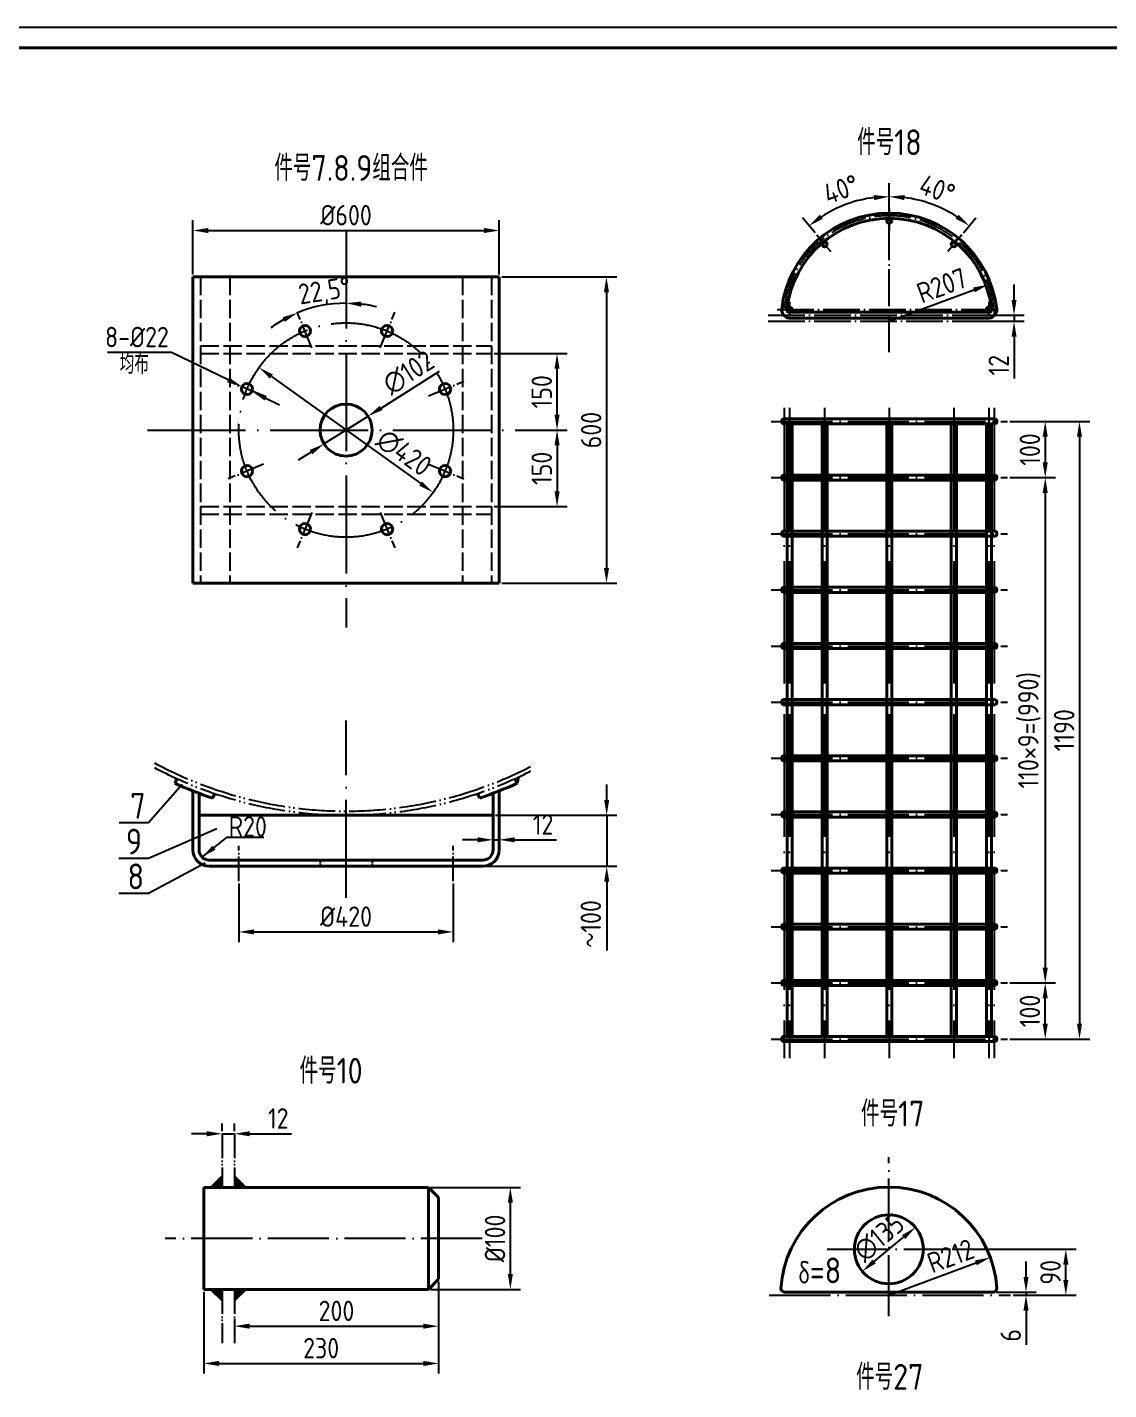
# Model space of a CAD drawing. Header units: millimetres. Extents: x 6220 to 53600, y -8031 to 13822.
# Drawn here: x 19425 to 21543, y 11153 to 13822 of the extents above; entities that cross this region are included whole.
import ezdxf

# ---------------------------------------------------------------- set-up
doc = ezdxf.new("R2010")
doc.units = ezdxf.units.MM
for name, pattern in [('ACAD_ISO02W100', [15, 12, -3]), ('ACAD_ISO04W100', [30, 24, -3, 0, -3]), ('ACAD_ISO05W100', [33, 24, -3, 0, -3, 0, -3])]:
    doc.linetypes.add(name, pattern=pattern)
for name, color, linetype in [('2', 3, 'Continuous'), ('双点画线', 7, 'ACAD_ISO05W100'), ('标注线', 1, 'Continuous'), ('虚线', 3, 'ACAD_ISO02W100'), ('轴线', 5, 'ACAD_ISO04W100')]:
    doc.layers.add(name, color=color, linetype=linetype)
doc.layers.add('粗线', color=7, linetype='Continuous', lineweight=40)
doc.layers.add('轮廓线', color=7, linetype='Continuous', lineweight=40)
doc.styles.add('GB', font='gbenor.shx', dxfattribs={"bigfont": 'gbcbig.shx'})
doc.dimstyles.new('ISO-25', dxfattribs={"dimtxt": 40, "dimasz": 30, "dimexe": 20, "dimexo": 5, "dimgap": 10, "dimtad": 1, "dimtxsty": 'GB', "dimcen": 2.5, "dimadec": 0, "dimazin": 0, "dimtfac": 1, "dimtmove": 0, "dimatfit": 0, "dimfxl": 0, "dimarcsym": 0})

# ---------------------------------------------------------------- blocks, each defined once
blk = doc.blocks.new('*D179')
at = {"layer": 'Defpoints', "color": 0}
for p in [(21307.3, 13318.3), (21113.2, 13246.4)]:
    blk.add_point(p, dxfattribs=at)
at = {"layer": '标注线', "color": 0, "lineweight": -2}
blk.add_line((21113.2, 13246.4), (21279.2, 13307.9), dxfattribs=at)
at = {"layer": '标注线', "color": 0}
blk.add_solid([(21277.5, 13312.6), (21280.9, 13303.2), (21307.3, 13318.3)], dxfattribs=at)
at = {"layer": '标注线', "color": 0, "insert": (21216.3, 13316.6), "char_height": 40, "attachment_point": 5, "rotation": 20.3436, "style": 'GB'}
blk.add_mtext('R207', dxfattribs=at)
blk = doc.blocks.new('*D180')
at = {"layer": 'Defpoints', "color": 0}
for p in [(21301.1, 13258.4), (21301.1, 13246.4), (21357.7, 13258.4)]:
    blk.add_point(p, dxfattribs=at)
at = {"layer": '标注线', "color": 0, "lineweight": -2}
for p, q in [((21357.7, 13288.4), (21357.7, 13318.4)), ((21306.1, 13258.4), (21377.7, 13258.4)), ((21306.1, 13246.4), (21377.7, 13246.4)), ((21357.7, 13258.4), (21357.7, 13246.4)), ((21357.7, 13216.4), (21357.7, 13134.4))]:
    blk.add_line(p, q, dxfattribs=at)
at = {"layer": '标注线', "color": 0}
for points in [[(21352.7, 13288.4), (21362.7, 13288.4), (21357.7, 13258.4)], [(21352.7, 13216.4), (21362.7, 13216.4), (21357.7, 13246.4)]]:
    blk.add_solid(points, dxfattribs=at)
at = {"layer": '标注线', "color": 0, "insert": (21327.7, 13160.4), "char_height": 40, "attachment_point": 5, "rotation": 90, "style": 'GB'}
blk.add_mtext('12', dxfattribs=at)
blk = doc.blocks.new('*D197')
at = {"layer": 'Defpoints', "color": 0}
for p in [(21113.2, 13516.8), (21056.9, 13484), (20971.2, 13415.6), (20998.6, 13382.9), (21113.2, 13186.2)]:
    blk.add_point(p, dxfattribs=at)
at = {"layer": '标注线', "color": 0, "lineweight": -2}
blk.add_line((20968, 13419.5), (20943.4, 13448.8), dxfattribs=at)
blk.add_arc((21113.2, 13246.4), 244.2, 97.0421, 122.9579, dxfattribs=at)
at = {"layer": '标注线', "color": 0}
for points in [[(21083, 13493.7), (21083.6, 13483.8), (21113.2, 13490.6)], [(20983.3, 13447.3), (20977.4, 13455.3), (20956.2, 13433.5)]]:
    blk.add_solid(points, dxfattribs=at)
at = {"layer": '标注线', "color": 0, "insert": (21019.1, 13505.1), "char_height": 40, "attachment_point": 5, "rotation": 20, "style": 'GB'}
blk.add_mtext('40°', dxfattribs=at)
blk = doc.blocks.new('*D165')
at = {"layer": 'Defpoints', "color": 0}
for p in [(21113.2, 13516.8), (21222.8, 13464.6), (21255.3, 13415.6), (21227.8, 13382.9), (21113.2, 13186.2)]:
    blk.add_point(p, dxfattribs=at)
at = {"layer": '标注线', "color": 0, "lineweight": -2}
blk.add_line((21258.5, 13419.5), (21283.1, 13448.8), dxfattribs=at)
blk.add_arc((21113.2, 13246.4), 244.2, 57.0421, 82.9579, dxfattribs=at)
at = {"layer": '标注线', "color": 0}
for points in [[(21142.9, 13483.8), (21143.5, 13493.7), (21113.2, 13490.6)], [(21249.1, 13455.3), (21243.1, 13447.3), (21270.2, 13433.5)]]:
    blk.add_solid(points, dxfattribs=at)
at = {"layer": '标注线', "color": 0, "insert": (21207.4, 13505.1), "char_height": 40, "attachment_point": 5, "rotation": 340, "style": 'GB'}
blk.add_mtext('40°', dxfattribs=at)
blk = doc.blocks.new('*D198')
at = {"layer": 'Defpoints', "color": 0}
for p in [(21344.6, 13050.2), (21344.6, 12940.2), (21418.8, 12940.2)]:
    blk.add_point(p, dxfattribs=at)
at = {"layer": '标注线', "color": 0, "lineweight": -2}
for p, q in [((21349.6, 13050.2), (21438.8, 13050.2)), ((21418.8, 13020.2), (21418.8, 12970.2)), ((21349.6, 12940.2), (21438.8, 12940.2))]:
    blk.add_line(p, q, dxfattribs=at)
at = {"layer": '标注线', "color": 0}
for points in [[(21413.8, 13020.2), (21423.8, 13020.2), (21418.8, 13050.2)], [(21413.8, 12970.2), (21423.8, 12970.2), (21418.8, 12940.2)]]:
    blk.add_solid(points, dxfattribs=at)
at = {"layer": '标注线', "color": 0, "insert": (21388.8, 12995.2), "char_height": 40, "attachment_point": 5, "rotation": 90, "style": 'GB'}
blk.add_mtext('100', dxfattribs=at)
blk = doc.blocks.new('*D199')
at = {"layer": 'Defpoints', "color": 0}
for p in [(21344.6, 11950.2), (21418.8, 11950.2), (21344.6, 11840.2)]:
    blk.add_point(p, dxfattribs=at)
at = {"layer": '标注线', "color": 0, "lineweight": -2}
for p, q in [((21349.6, 11950.2), (21438.8, 11950.2)), ((21418.8, 11870.2), (21418.8, 11920.2)), ((21349.6, 11840.2), (21438.8, 11840.2))]:
    blk.add_line(p, q, dxfattribs=at)
at = {"layer": '标注线', "color": 0}
for points in [[(21413.8, 11920.2), (21423.8, 11920.2), (21418.8, 11950.2)], [(21413.8, 11870.2), (21423.8, 11870.2), (21418.8, 11840.2)]]:
    blk.add_solid(points, dxfattribs=at)
at = {"layer": '标注线', "color": 0, "insert": (21388.8, 11895.2), "char_height": 40, "attachment_point": 5, "rotation": 90, "style": 'GB'}
blk.add_mtext('100', dxfattribs=at)
blk = doc.blocks.new('*D200')
at = {"layer": 'Defpoints', "color": 0}
for p in [(21344.6, 12940.2), (21344.6, 11950.2), (21418.8, 11950.2)]:
    blk.add_point(p, dxfattribs=at)
at = {"layer": '标注线', "color": 0, "lineweight": -2}
for p, q in [((21349.6, 12940.2), (21438.8, 12940.2)), ((21418.8, 12910.2), (21418.8, 11980.2)), ((21349.6, 11950.2), (21438.8, 11950.2))]:
    blk.add_line(p, q, dxfattribs=at)
at = {"layer": '标注线', "color": 0}
for points in [[(21413.8, 12910.2), (21423.8, 12910.2), (21418.8, 12940.2)], [(21413.8, 11980.2), (21423.8, 11980.2), (21418.8, 11950.2)]]:
    blk.add_solid(points, dxfattribs=at)
at = {"layer": '标注线', "color": 0, "insert": (21387.7, 12445.2), "char_height": 40, "attachment_point": 5, "rotation": 90, "style": 'GB'}
blk.add_mtext('110×9=(990)', dxfattribs=at)
blk = doc.blocks.new('*D201')
at = {"layer": 'Defpoints', "color": 0}
for p in [(21344.6, 13050.2), (21344.6, 11840.2), (21485.9, 11840.2)]:
    blk.add_point(p, dxfattribs=at)
at = {"layer": '标注线', "color": 0, "lineweight": -2}
for p, q in [((21349.6, 13050.2), (21505.9, 13050.2)), ((21485.9, 13020.2), (21485.9, 11870.2)), ((21349.6, 11840.2), (21505.9, 11840.2))]:
    blk.add_line(p, q, dxfattribs=at)
at = {"layer": '标注线', "color": 0}
for points in [[(21480.9, 13020.2), (21490.9, 13020.2), (21485.9, 13050.2)], [(21480.9, 11870.2), (21490.9, 11870.2), (21485.9, 11840.2)]]:
    blk.add_solid(points, dxfattribs=at)
at = {"layer": '标注线', "color": 0, "insert": (21455.9, 12445.2), "char_height": 40, "attachment_point": 5, "rotation": 90, "style": 'GB'}
blk.add_mtext('1190', dxfattribs=at)
blk = doc.blocks.new('*D202')
at = {"layer": 'Defpoints', "color": 0}
for p in [(20349.2, 13424.3), (19749.2, 13333.3), (20349.2, 13333.3)]:
    blk.add_point(p, dxfattribs=at)
at = {"layer": '标注线', "color": 0, "lineweight": -2}
for p, q in [((19749.2, 13338.3), (19749.2, 13444.3)), ((20349.2, 13338.3), (20349.2, 13444.3)), ((19779.2, 13424.3), (20319.2, 13424.3))]:
    blk.add_line(p, q, dxfattribs=at)
at = {"layer": '标注线', "color": 0}
for points in [[(19779.2, 13429.3), (19779.2, 13419.3), (19749.2, 13424.3)], [(20319.2, 13429.3), (20319.2, 13419.3), (20349.2, 13424.3)]]:
    blk.add_solid(points, dxfattribs=at)
at = {"layer": '标注线', "color": 0, "insert": (20049.2, 13454.3), "char_height": 40, "attachment_point": 5, "style": 'GB'}
blk.add_mtext('%%c600', dxfattribs=at)
blk = doc.blocks.new('*D203')
at = {"layer": 'Defpoints', "color": 0}
for p in [(20334.2, 13183.3), (20462.5, 13183.3), (20385.9, 13033.3)]:
    blk.add_point(p, dxfattribs=at)
at = {"layer": '标注线', "color": 0, "lineweight": -2}
for p, q in [((20339.2, 13183.3), (20482.5, 13183.3)), ((20462.5, 13063.3), (20462.5, 13153.3)), ((20390.9, 13033.3), (20482.5, 13033.3))]:
    blk.add_line(p, q, dxfattribs=at)
at = {"layer": '标注线', "color": 0}
for points in [[(20457.5, 13153.3), (20467.5, 13153.3), (20462.5, 13183.3)], [(20457.5, 13063.3), (20467.5, 13063.3), (20462.5, 13033.3)]]:
    blk.add_solid(points, dxfattribs=at)
at = {"layer": '标注线', "color": 0, "insert": (20432.5, 13108.3), "char_height": 40, "attachment_point": 5, "rotation": 90, "style": 'GB'}
blk.add_mtext('150', dxfattribs=at)
blk = doc.blocks.new('*D166')
at = {"layer": 'Defpoints', "color": 0}
for p in [(20385.9, 13033.3), (20334.2, 12883.3), (20462.5, 12883.3)]:
    blk.add_point(p, dxfattribs=at)
at = {"layer": '标注线', "color": 0, "lineweight": -2}
for p, q in [((20390.9, 13033.3), (20482.5, 13033.3)), ((20462.5, 13003.3), (20462.5, 12913.3)), ((20339.2, 12883.3), (20482.5, 12883.3))]:
    blk.add_line(p, q, dxfattribs=at)
at = {"layer": '标注线', "color": 0}
for points in [[(20457.5, 13003.3), (20467.5, 13003.3), (20462.5, 13033.3)], [(20457.5, 12913.3), (20467.5, 12913.3), (20462.5, 12883.3)]]:
    blk.add_solid(points, dxfattribs=at)
at = {"layer": '标注线', "color": 0, "insert": (20432.5, 12958.3), "char_height": 40, "attachment_point": 5, "rotation": 90, "style": 'GB'}
blk.add_mtext('150', dxfattribs=at)
blk = doc.blocks.new('*D204')
at = {"layer": 'Defpoints', "color": 0}
for p in [(20349.2, 13333.3), (20349.2, 12733.3), (20559.3, 12733.3)]:
    blk.add_point(p, dxfattribs=at)
at = {"layer": '标注线', "color": 0, "lineweight": -2}
for p, q in [((20354.2, 13333.3), (20579.3, 13333.3)), ((20559.3, 13303.3), (20559.3, 12763.3)), ((20354.2, 12733.3), (20579.3, 12733.3))]:
    blk.add_line(p, q, dxfattribs=at)
at = {"layer": '标注线', "color": 0}
for points in [[(20554.3, 13303.3), (20564.3, 13303.3), (20559.3, 13333.3)], [(20554.3, 12763.3), (20564.3, 12763.3), (20559.3, 12733.3)]]:
    blk.add_solid(points, dxfattribs=at)
at = {"layer": '标注线', "color": 0, "insert": (20529.3, 13033.3), "char_height": 40, "attachment_point": 5, "rotation": 90, "style": 'GB'}
blk.add_mtext('600', dxfattribs=at)
blk = doc.blocks.new('*D205')
at = {"layer": 'Defpoints', "color": 0}
for p in [(19878.6, 13155.8), (20219.8, 12910.9)]:
    blk.add_point(p, dxfattribs=at)
at = {"layer": '标注线', "color": 0, "lineweight": -2}
blk.add_line((19902.9, 13138.3), (20195.4, 12928.4), dxfattribs=at)
at = {"layer": '标注线', "color": 0}
for points in [[(19905.8, 13142.3), (19900, 13134.2), (19878.6, 13155.8)], [(20198.3, 12932.5), (20192.5, 12924.4), (20219.8, 12910.9)]]:
    blk.add_solid(points, dxfattribs=at)
at = {"layer": '标注线', "color": 0, "insert": (20162.7, 12988.8), "char_height": 40, "attachment_point": 5, "rotation": 324.3409, "style": 'GB'}
blk.add_mtext('∅420', dxfattribs=at)
blk = doc.blocks.new('*D206')
at = {"layer": 'Defpoints', "color": 0}
for p in [(20092.3, 13060.5), (20006, 13006.1)]:
    blk.add_point(p, dxfattribs=at)
at = {"layer": '标注线', "color": 0, "lineweight": -2}
for p, q in [((20117.7, 13076.5), (20232.2, 13148.7)), ((20006, 13006.1), (20092.3, 13060.5)), ((19980.7, 12990.2), (19955.3, 12974.2))]:
    blk.add_line(p, q, dxfattribs=at)
at = {"layer": '标注线', "color": 0}
for points in [[(20115, 13080.8), (20120.4, 13072.3), (20092.3, 13060.5)], [(19978, 12994.4), (19983.3, 12985.9), (20006, 13006.1)]]:
    blk.add_solid(points, dxfattribs=at)
at = {"layer": '标注线', "color": 0, "insert": (20171.6, 13146), "char_height": 40, "attachment_point": 5, "rotation": 32.2264, "style": 'GB'}
blk.add_mtext('∅102', dxfattribs=at)
blk = doc.blocks.new('*D207')
at = {"layer": 'Defpoints', "color": 0}
for p in [(19845.3, 13118.5), (19865.1, 13108.9)]:
    blk.add_point(p, dxfattribs=at)
at = {"layer": '标注线', "color": 0, "lineweight": -2}
for p, q in [((19707.3, 13185.6), (19582, 13185.6)), ((19818.3, 13131.6), (19707.3, 13185.6)), ((19865.1, 13108.9), (19845.3, 13118.5)), ((19892, 13095.8), (19919, 13082.7))]:
    blk.add_line(p, q, dxfattribs=at)
at = {"layer": '标注线', "color": 0}
for points in [[(19820.5, 13136.1), (19816.1, 13127.1), (19845.3, 13118.5)], [(19894.2, 13100.3), (19889.9, 13091.3), (19865.1, 13108.9)]]:
    blk.add_solid(points, dxfattribs=at)
at = {"layer": '标注线', "color": 0, "insert": (19639.6, 13215.6), "char_height": 40, "attachment_point": 5, "style": 'GB'}
blk.add_mtext('8-%%c22', dxfattribs=at)
blk = doc.blocks.new('*D209')
at = {"layer": 'Defpoints', "color": 0}
for p in [(20337.2, 12230.6), (20349.2, 12230.6), (20349.2, 12230.6)]:
    blk.add_point(p, dxfattribs=at)
at = {"layer": '标注线', "color": 0, "lineweight": -2}
for p, q in [((20307.2, 12230.6), (20277.2, 12230.6)), ((20337.2, 12235.6), (20337.2, 12250.6)), ((20337.2, 12230.6), (20349.2, 12230.6)), ((20349.2, 12235.6), (20349.2, 12250.6)), ((20379.2, 12230.6), (20461.2, 12230.6))]:
    blk.add_line(p, q, dxfattribs=at)
at = {"layer": '标注线', "color": 0}
for points in [[(20307.2, 12235.6), (20307.2, 12225.6), (20337.2, 12230.6)], [(20379.2, 12235.6), (20379.2, 12225.6), (20349.2, 12230.6)]]:
    blk.add_solid(points, dxfattribs=at)
at = {"layer": '标注线', "color": 0, "insert": (20435.2, 12260.6), "char_height": 40, "attachment_point": 5, "style": 'GB'}
blk.add_mtext('12', dxfattribs=at)
blk = doc.blocks.new('*D210')
at = {"layer": 'Defpoints', "color": 0}
for p in [(20337.2, 12278.8), (20317.2, 12178.8), (20559.8, 12178.8)]:
    blk.add_point(p, dxfattribs=at)
at = {"layer": '标注线', "color": 0, "lineweight": -2}
for p, q in [((20559.8, 12308.8), (20559.8, 12338.8)), ((20342.2, 12278.8), (20579.8, 12278.8)), ((20559.8, 12278.8), (20559.8, 12178.8)), ((20322.2, 12178.8), (20579.8, 12178.8)), ((20559.8, 12148.8), (20559.8, 12013.5))]:
    blk.add_line(p, q, dxfattribs=at)
at = {"layer": '标注线', "color": 0}
for points in [[(20554.8, 12308.8), (20564.8, 12308.8), (20559.8, 12278.8)], [(20554.8, 12148.8), (20564.8, 12148.8), (20559.8, 12178.8)]]:
    blk.add_solid(points, dxfattribs=at)
at = {"layer": '标注线', "color": 0, "insert": (20528.7, 12066.1), "char_height": 40, "attachment_point": 5, "rotation": 90, "style": 'GB'}
blk.add_mtext('～100', dxfattribs=at)
blk = doc.blocks.new('*D211')
at = {"layer": 'Defpoints', "color": 0}
for p in [(19839.2, 12149.7), (20259.2, 12149.7), (20259.2, 12050.1)]:
    blk.add_point(p, dxfattribs=at)
at = {"layer": '标注线', "color": 0, "lineweight": -2}
for p, q in [((19839.2, 12144.7), (19839.2, 12030.1)), ((20259.2, 12144.7), (20259.2, 12030.1)), ((19869.2, 12050.1), (20229.2, 12050.1))]:
    blk.add_line(p, q, dxfattribs=at)
at = {"layer": '标注线', "color": 0}
for points in [[(19869.2, 12055.1), (19869.2, 12045.1), (19839.2, 12050.1)], [(20229.2, 12055.1), (20229.2, 12045.1), (20259.2, 12050.1)]]:
    blk.add_solid(points, dxfattribs=at)
at = {"layer": '标注线', "color": 0, "insert": (20049.2, 12080.1), "char_height": 40, "attachment_point": 5, "style": 'GB'}
blk.add_mtext('%%C420', dxfattribs=at)
blk = doc.blocks.new('*D212')
at = {"layer": 'Defpoints', "color": 0}
for p in [(21164.5, 11471.3), (21060.6, 11385.2)]:
    blk.add_point(p, dxfattribs=at)
at = {"layer": '标注线', "color": 0, "lineweight": -2}
blk.add_line((21083.7, 11404.3), (21141.4, 11452.2), dxfattribs=at)
at = {"layer": '标注线', "color": 0}
for points in [[(21138.2, 11456), (21144.6, 11448.3), (21164.5, 11471.3)], [(21080.5, 11408.2), (21086.9, 11400.5), (21060.6, 11385.2)]]:
    blk.add_solid(points, dxfattribs=at)
at = {"layer": '标注线', "color": 0, "insert": (21093.4, 11451.3), "char_height": 40, "attachment_point": 5, "rotation": 39.6577, "style": 'GB'}
blk.add_mtext('∅135', dxfattribs=at)
blk = doc.blocks.new('*D213')
at = {"layer": 'Defpoints', "color": 0}
for p in [(21311.2, 11412.3), (21112.5, 11338.3)]:
    blk.add_point(p, dxfattribs=at)
at = {"layer": '标注线', "color": 0, "lineweight": -2}
blk.add_line((21112.5, 11338.3), (21283.1, 11401.8), dxfattribs=at)
at = {"layer": '标注线', "color": 0}
blk.add_solid([(21281.3, 11406.5), (21284.8, 11397.2), (21311.2, 11412.3)], dxfattribs=at)
at = {"layer": '标注线', "color": 0, "insert": (21233.4, 11415.3), "char_height": 40, "attachment_point": 5, "rotation": 20.452, "style": 'GB'}
blk.add_mtext('R212', dxfattribs=at)
blk = doc.blocks.new('*D214')
at = {"layer": 'Defpoints', "color": 0}
for p in [(21318.5, 11344.3), (21350.9, 11338.3), (21381.2, 11338.3)]:
    blk.add_point(p, dxfattribs=at)
at = {"layer": '标注线', "color": 0, "lineweight": -2}
for p, q in [((21381.2, 11374.3), (21381.2, 11404.3)), ((21323.5, 11344.3), (21401.2, 11344.3)), ((21355.9, 11338.3), (21401.2, 11338.3)), ((21381.2, 11344.3), (21381.2, 11338.3)), ((21381.2, 11308.3), (21381.2, 11241.3))]:
    blk.add_line(p, q, dxfattribs=at)
at = {"layer": '标注线', "color": 0}
for points in [[(21376.2, 11374.3), (21386.2, 11374.3), (21381.2, 11344.3)], [(21376.2, 11308.3), (21386.2, 11308.3), (21381.2, 11338.3)]]:
    blk.add_solid(points, dxfattribs=at)
at = {"layer": '标注线', "color": 0, "insert": (21351.2, 11259.8), "char_height": 40, "attachment_point": 5, "rotation": 90, "style": 'GB'}
blk.add_mtext('6', dxfattribs=at)
blk = doc.blocks.new('*D215')
at = {"layer": 'Defpoints', "color": 0}
for p in [(21233.1, 11428.3), (21459.1, 11428.3), (21350.9, 11338.3)]:
    blk.add_point(p, dxfattribs=at)
at = {"layer": '标注线', "color": 0, "lineweight": -2}
for p, q in [((21238.1, 11428.3), (21479.1, 11428.3)), ((21459.1, 11368.3), (21459.1, 11398.3)), ((21355.9, 11338.3), (21479.1, 11338.3))]:
    blk.add_line(p, q, dxfattribs=at)
at = {"layer": '标注线', "color": 0}
for points in [[(21454.1, 11398.3), (21464.1, 11398.3), (21459.1, 11428.3)], [(21454.1, 11368.3), (21464.1, 11368.3), (21459.1, 11338.3)]]:
    blk.add_solid(points, dxfattribs=at)
at = {"layer": '标注线', "color": 0, "insert": (21429.1, 11383.3), "char_height": 40, "attachment_point": 5, "rotation": 90, "style": 'GB'}
blk.add_mtext('90', dxfattribs=at)
blk = doc.blocks.new('*D218')
at = {"layer": 'Defpoints', "color": 0}
for p in [(19806.4, 11654.7), (19830.4, 11654.7), (19830.4, 11654.7)]:
    blk.add_point(p, dxfattribs=at)
at = {"layer": '标注线', "color": 0, "lineweight": -2}
for p, q in [((19806.4, 11659.7), (19806.4, 11674.7)), ((19830.4, 11659.7), (19830.4, 11674.7)), ((19776.4, 11654.7), (19746.4, 11654.7)), ((19806.4, 11654.7), (19830.4, 11654.7)), ((19860.4, 11654.7), (19942.4, 11654.7))]:
    blk.add_line(p, q, dxfattribs=at)
at = {"layer": '标注线', "color": 0}
for points in [[(19776.4, 11659.7), (19776.4, 11649.7), (19806.4, 11654.7)], [(19860.4, 11659.7), (19860.4, 11649.7), (19830.4, 11654.7)]]:
    blk.add_solid(points, dxfattribs=at)
at = {"layer": '标注线', "color": 0, "insert": (19916.4, 11684.7), "char_height": 40, "attachment_point": 5, "style": 'GB'}
blk.add_mtext('12', dxfattribs=at)
blk = doc.blocks.new('*D219')
at = {"layer": 'Defpoints', "color": 0}
for p in [(20230.4, 11369.7), (19830.4, 11297.2), (20230.4, 11277.7)]:
    blk.add_point(p, dxfattribs=at)
at = {"layer": '标注线', "color": 0, "lineweight": -2}
for p, q in [((20230.4, 11364.7), (20230.4, 11257.7)), ((19830.4, 11292.2), (19830.4, 11257.7)), ((19860.4, 11277.7), (20200.4, 11277.7))]:
    blk.add_line(p, q, dxfattribs=at)
at = {"layer": '标注线', "color": 0}
for points in [[(19860.4, 11282.7), (19860.4, 11272.7), (19830.4, 11277.7)], [(20200.4, 11282.7), (20200.4, 11272.7), (20230.4, 11277.7)]]:
    blk.add_solid(points, dxfattribs=at)
at = {"layer": '标注线', "color": 0, "insert": (20030.4, 11307.7), "char_height": 40, "attachment_point": 5, "style": 'GB'}
blk.add_mtext('200', dxfattribs=at)
blk = doc.blocks.new('*D220')
at = {"layer": 'Defpoints', "color": 0}
for p in [(19770.4, 11349.7), (20230.4, 11364.7), (20230.4, 11204.7)]:
    blk.add_point(p, dxfattribs=at)
at = {"layer": '标注线', "color": 0, "lineweight": -2}
for p, q in [((20230.4, 11359.7), (20230.4, 11184.7)), ((19770.4, 11344.7), (19770.4, 11184.7)), ((19800.4, 11204.7), (20200.4, 11204.7))]:
    blk.add_line(p, q, dxfattribs=at)
at = {"layer": '标注线', "color": 0}
for points in [[(19800.4, 11209.7), (19800.4, 11199.7), (19770.4, 11204.7)], [(20200.4, 11209.7), (20200.4, 11199.7), (20230.4, 11204.7)]]:
    blk.add_solid(points, dxfattribs=at)
at = {"layer": '标注线', "color": 0, "insert": (20000.4, 11234.7), "char_height": 40, "attachment_point": 5, "style": 'GB'}
blk.add_mtext('230', dxfattribs=at)
blk = doc.blocks.new('*D221')
at = {"layer": 'Defpoints', "color": 0}
for p in [(20210.4, 11549.7), (20210.4, 11349.7), (20371, 11349.7)]:
    blk.add_point(p, dxfattribs=at)
at = {"layer": '标注线', "color": 0, "lineweight": -2}
for p, q in [((20215.4, 11549.7), (20391, 11549.7)), ((20371, 11519.7), (20371, 11379.7)), ((20215.4, 11349.7), (20391, 11349.7))]:
    blk.add_line(p, q, dxfattribs=at)
at = {"layer": '标注线', "color": 0}
for points in [[(20366, 11519.7), (20376, 11519.7), (20371, 11549.7)], [(20366, 11379.7), (20376, 11379.7), (20371, 11349.7)]]:
    blk.add_solid(points, dxfattribs=at)
at = {"layer": '标注线', "color": 0, "insert": (20341, 11449.7), "char_height": 40, "attachment_point": 5, "rotation": 90, "style": 'GB'}
blk.add_mtext('%%c100', dxfattribs=at)
blk = doc.blocks.new('*D229')
at = {"layer": 'Defpoints', "color": 0}
for p in [(20049.2, 13424.3), (19984.8, 13273.4), (19953.6, 13264.1), (19982.3, 13194.7), (20049.2, 12646.6)]:
    blk.add_point(p, dxfattribs=at)
at = {"layer": '标注线', "color": 0, "lineweight": -2}
for start, end in [(90, 112.5), (76.1604, 83.0802), (119.4198, 126.3396)]:
    blk.add_arc((20049.2, 13033.3), 248.6, start, end, dxfattribs=at)
at = {"layer": '标注线', "color": 0}
for points in [[(20078.8, 13275.1), (20079.4, 13285.1), (20049.2, 13281.9)], [(19924.9, 13254.3), (19929.3, 13245.3), (19954.1, 13263)]]:
    blk.add_solid(points, dxfattribs=at)
at = {"layer": '标注线', "color": 0, "insert": (20007.5, 13302.2), "char_height": 40, "attachment_point": 5, "rotation": 8.8185, "style": 'GB'}
blk.add_mtext('22,5°', dxfattribs=at)

msp = doc.modelspace()

# ---------------------------------------------------------------- hatches: boundary and pattern name
at = {"layer": '粗线'}
h = msp.add_hatch(color=0, dxfattribs=at)
h.paths.add_polyline_path([(19749.004, 12326.628), (19749.004, 12319.235), (19744.287, 12328.526, 0.00156917)])
h.paths.add_polyline_path([(19767.907, 12319.364), (19761.004, 12315.394), (19761.004, 12321.954, 0.00227556)])
h.paths.add_polyline_path([(19800.028, 12318.754), (19787.237, 12312.488), (19791.85, 12321.481, 0.00269412)])
h.paths.add_polyline_path([(19718.519, 12350.478), (19713.95, 12341.57), (19711.18, 12353.852, 0.00252433)])
h = msp.add_hatch(color=0, dxfattribs=at)
h.paths.add_polyline_path([(20349.351, 12326.628), (20349.351, 12319.235), (20354.067, 12328.526, -0.00156917)])
h.paths.add_polyline_path([(20330.448, 12319.364), (20337.351, 12315.394), (20337.351, 12321.954, -0.00227556)])
h.paths.add_polyline_path([(20298.327, 12318.754), (20311.117, 12312.488), (20306.505, 12321.481, -0.00269412)])
h.paths.add_polyline_path([(20379.835, 12350.478), (20384.404, 12341.57), (20387.175, 12353.852, -0.00252433)])
for points in [[(19806.444, 11570.046), (19785.427, 11549.675), (19806.444, 11549.675)], [(19830.444, 11570.046), (19851.461, 11549.675), (19830.444, 11549.675)], [(19806.444, 11329.304), (19785.427, 11349.675), (19806.444, 11349.675)], [(19830.444, 11329.304), (19851.461, 11349.675), (19830.444, 11349.675)]]:
    msp.add_hatch(color=0, dxfattribs=at).paths.add_polyline_path(points)

# ---------------------------------------------------------------- linework, layer by layer
at = {"layer": '2', "color": 0}
msp.add_line((16441.496, 13822.498), (23161.496, 13822.498), dxfattribs=at)
at = {"layer": '双点画线', "color": 0, "ltscale": 2}
for p, q in [((19806.444, 11654.673), (19806.444, 11549.675)), ((19830.444, 11654.673), (19830.444, 11549.675)), ((19806.444, 11349.675), (19806.444, 11244.677)), ((19830.444, 11349.675), (19830.444, 11244.677))]:
    msp.add_line(p, q, dxfattribs=at)
at = {"layer": '双点画线', "color": 0, "ltscale": 3}
for radius, start, end in [(792, 241.725154, 298.274846), (800, 242.032892, 297.967108)]:
    msp.add_arc((20049.177, 13078.762), radius, start, end, dxfattribs=at)
at = {"layer": '标注线', "color": 0}
for p, q in [((19662.248, 12264.599), (19728.372, 12339.744)), ((19604.547, 12264.599), (19662.248, 12264.599)), ((19662.021, 12194.58), (19795.833, 12252.807)), ((19816.396, 12235.455), (19888.071, 12235.455)), ((19604.32, 12194.58), (19662.021, 12194.58)), ((19662.021, 12126.289), (19773.46, 12185.726)), ((19604.32, 12126.289), (19662.021, 12126.289))]:
    msp.add_line(p, q, dxfattribs=at)
at = {"layer": '粗线', "color": 0}
for p, q in [((19749.177, 13333.346), (19749.177, 12733.346)), ((19749.177, 13333.346), (20349.177, 13333.346)), ((20349.177, 13333.346), (20349.177, 12733.346)), ((20916.494, 13264.353), (21309.97, 13264.353)), ((20917.274, 13252.353), (21309.191, 13252.353)), ((20905.291, 13055.241), (21321.173, 13055.241)), ((20905.291, 13045.241), (21321.173, 13045.241)), ((20913.031, 13045.241), (20913.031, 11845.241)), ((20923.031, 13045.241), (20923.031, 11845.241)), ((20981.603, 13045.241), (20981.603, 11845.241)), ((20991.603, 13045.241), (20991.603, 11845.241)), ((21108.232, 13045.241), (21108.232, 11845.241)), ((21118.232, 13045.241), (21118.232, 11845.241)), ((21234.861, 13045.241), (21234.861, 11845.241)), ((21244.861, 13045.241), (21244.861, 11845.241)), ((21303.433, 13045.241), (21303.433, 11845.241)), ((21313.433, 13045.241), (21313.433, 11845.241)), ((20905.291, 12945.241), (21321.173, 12945.241)), ((20905.291, 12935.241), (21321.173, 12935.241)), ((20905.291, 12835.241), (21321.173, 12835.241)), ((20905.291, 12825.241), (21321.173, 12825.241)), ((19749.177, 12733.346), (20349.177, 12733.346)), ((20905.291, 12725.241), (21321.173, 12725.241)), ((20905.291, 12715.241), (21321.173, 12715.241)), ((20905.291, 12615.241), (21321.173, 12615.241)), ((20905.291, 12605.241), (21321.173, 12605.241)), ((20905.291, 12505.241), (21321.173, 12505.241)), ((20905.291, 12495.241), (21321.173, 12495.241)), ((20905.291, 12395.241), (21321.173, 12395.241)), ((20905.291, 12385.241), (21321.173, 12385.241)), ((19714.124, 12341.307), (19718.692, 12350.215)), ((20384.231, 12341.307), (20379.662, 12350.215)), ((20384.404, 12341.57), (20387.175, 12353.852)), ((19749.177, 12326.365), (19749.177, 12210.762)), ((19761.177, 12210.762), (19761.177, 12321.691)), ((19787.411, 12312.225), (19791.979, 12321.133)), ((20310.944, 12312.225), (20306.375, 12321.133)), ((20337.177, 12210.762), (20337.177, 12321.691)), ((20349.177, 12326.365), (20349.177, 12210.762)), ((20905.291, 12285.241), (21321.173, 12285.241)), ((19761.177, 12278.762), (20337.177, 12278.762)), ((20905.291, 12275.241), (21321.173, 12275.241)), ((19781.177, 12190.762), (20317.177, 12190.762)), ((19781.177, 12178.762), (20317.177, 12178.762)), ((20905.291, 12175.241), (21321.173, 12175.241)), ((20905.291, 12165.241), (21321.173, 12165.241)), ((20905.291, 12065.241), (21321.173, 12065.241)), ((20905.291, 12055.241), (21321.173, 12055.241)), ((20905.291, 11955.241), (21321.173, 11955.241)), ((20905.291, 11945.241), (21321.173, 11945.241)), ((20905.291, 11845.241), (21321.173, 11845.241)), ((20905.291, 11835.241), (21321.173, 11835.241)), ((19785.427, 11549.675), (19806.444, 11570.046)), ((19851.461, 11549.675), (19830.444, 11570.046)), ((19770.444, 11549.675), (20210.444, 11549.675)), ((19770.444, 11549.675), (19770.444, 11349.675)), ((20210.444, 11549.675), (20210.444, 11349.675)), ((20210.444, 11549.675), (20230.444, 11529.675)), ((20230.444, 11529.675), (20230.444, 11369.675)), ((19770.444, 11349.675), (20210.444, 11349.675)), ((19785.427, 11349.675), (19806.444, 11329.304)), ((19851.461, 11349.675), (19830.444, 11329.304)), ((20210.444, 11349.675), (20230.444, 11369.675)), ((20906.617, 11344.252), (21318.482, 11344.252))]:
    msp.add_line(p, q, dxfattribs=at)
for centre, radius in [((21113.232, 13443.353), 5), ((20986.603, 13397.264), 5), ((21239.861, 13397.264), 5), ((20918.031, 13269.353), 5), ((21308.433, 13269.353), 5), ((19968.814, 13227.361), 11), ((20129.541, 13227.361), 11), ((19855.163, 13113.71), 11), ((20243.192, 13113.71), 11), ((20049.177, 13033.346), 51), ((19855.163, 12952.983), 11), ((20243.192, 12952.983), 11), ((19968.814, 12839.332), 11), ((20129.541, 12839.332), 11), ((21112.55, 11428.252), 67.5)]:
    msp.add_circle(centre, radius, dxfattribs=at)
for centre, radius, start, end in [((21113.232, 13246.353), 212, 6.40689, 173.59311), ((21113.232, 13246.353), 202, 6.734004, 173.265996), ((20919.982, 13269.573), 17.431, 178.56205, 261.062326), ((20918.082, 13269.593), 5.475, 175.318125, 253.139552), ((21306.483, 13269.573), 17.431, 278.937674, 1.43795), ((21308.382, 13269.593), 5.475, 286.860448, 4.681875), ((20908.494, 13050.241), 5.938, 122.64301, 237.35699), ((21317.97, 13050.241), 5.938, 302.64301, 57.35699), ((20908.494, 12940.241), 5.938, 122.64301, 237.35699), ((21317.97, 12940.241), 5.938, 302.64301, 57.35699), ((20908.494, 12830.241), 5.938, 122.64301, 237.35699), ((21317.97, 12830.241), 5.938, 302.64301, 57.35699), ((20908.494, 12720.241), 5.938, 122.64301, 237.35699), ((21317.97, 12720.241), 5.938, 302.64301, 57.35699), ((20908.494, 12610.241), 5.938, 122.64301, 237.35699), ((21317.97, 12610.241), 5.938, 302.64301, 57.35699), ((20908.494, 12500.241), 5.938, 122.64301, 237.35699), ((21317.97, 12500.241), 5.938, 302.64301, 57.35699), ((20908.494, 12390.241), 5.938, 122.64301, 237.35699), ((21317.97, 12390.241), 5.938, 302.64301, 57.35699), ((20049.177, 13078.762), 810, 245.565902, 251.145336), ((20049.177, 13078.762), 810, 288.854664, 294.434098), ((20908.494, 12280.241), 5.938, 122.64301, 237.35699), ((21317.97, 12280.241), 5.938, 302.64301, 57.35699), ((19781.177, 12210.762), 32, 180, 270), ((19781.177, 12210.762), 20, 180, 270), ((20317.177, 12210.762), 20, 270, 0), ((20317.177, 12210.762), 32, 270, 0), ((20908.494, 12170.241), 5.938, 122.64301, 237.35699), ((21317.97, 12170.241), 5.938, 302.64301, 57.35699), ((20908.494, 12060.241), 5.938, 122.64301, 237.35699), ((21317.97, 12060.241), 5.938, 302.64301, 57.35699), ((20908.494, 11950.241), 5.938, 122.64301, 237.35699), ((21317.97, 11950.241), 5.938, 302.64301, 57.35699), ((20908.494, 11840.241), 5.938, 122.64301, 237.35699), ((21317.97, 11840.241), 5.938, 302.64301, 57.35699), ((21112.55, 11338.252), 212, 3.63506, 176.36494), ((20910.178, 11352.81), 9.27, 186.923282, 247.40741), ((21314.921, 11352.81), 9.27, 292.59259, 353.076718)]:
    msp.add_arc(centre, radius, start, end, dxfattribs=at)
at = {"layer": '虚线', "color": 0, "ltscale": 3}
for p, q in [((19764.177, 13333.346), (19764.177, 12733.346)), ((19821.327, 13333.346), (19821.327, 12733.346)), ((20277.028, 13333.346), (20277.028, 12733.346)), ((20334.177, 13333.346), (20334.177, 12733.346)), ((19764.177, 13198.346), (20334.177, 13198.346)), ((19764.177, 13183.346), (20334.177, 13183.346)), ((19764.177, 12883.346), (20334.177, 12883.346)), ((19764.177, 12868.346), (20334.177, 12868.346))]:
    msp.add_line(p, q, dxfattribs=at)
at = {"layer": '虚线', "color": 0, "ltscale": 0.5}
for p, q in [((19998.177, 12190.762), (19998.177, 12178.762)), ((20100.177, 12190.762), (20100.177, 12178.762))]:
    msp.add_line(p, q, dxfattribs=at)
at = {"layer": '轮廓线', "color": 0}
msp.add_line((23121.496, 13782.498), (16642.388, 13782.498), dxfattribs=at)
at = {"layer": '轴线', "color": 0, "ltscale": 3}
for p, q in [((21113.232, 13186.242), (21113.232, 13516.833)), ((20893.687, 13269.593), (21332.803, 13269.593)), ((20876.181, 13258.353), (21350.283, 13258.353)), ((20876.181, 13246.353), (21357.718, 13246.353))]:
    msp.add_line(p, q, dxfattribs=at)
at = {"layer": '轴线', "color": 0}
for p, q in [((21113.232, 13467.334), (21113.232, 13424.619)), ((20971.188, 13415.635), (20998.645, 13382.913)), ((21255.276, 13415.635), (21227.819, 13382.913))]:
    msp.add_line(p, q, dxfattribs=at)
at = {"layer": '轴线', "color": 0, "ltscale": 8}
for p, q in [((20049.177, 13424.25), (20049.177, 12646.599)), ((19660.357, 13033.346), (20437.997, 13033.346)), ((20049.177, 12116.91), (20049.177, 12464.171))]:
    msp.add_line(p, q, dxfattribs=at)
at = {"layer": '轴线', "color": 0, "ltscale": 0.5}
for p, q in [((20918.031, 13284.434), (20918.031, 13254.752)), ((21308.433, 13284.434), (21308.433, 13254.752))]:
    msp.add_line(p, q, dxfattribs=at)
at = {"layer": '轴线', "color": 0, "ltscale": 2}
for p, q in [((19982.335, 13194.718), (19953.598, 13264.095)), ((20116.02, 13194.718), (20144.756, 13264.095)), ((19887.805, 13100.189), (19818.429, 13128.925)), ((20210.549, 13100.189), (20279.925, 13128.925)), ((19887.805, 12966.504), (19818.429, 12937.767)), ((20210.549, 12966.504), (20279.925, 12937.767)), ((19982.335, 12871.975), (19953.598, 12802.598)), ((20116.02, 12871.975), (20144.756, 12802.598)), ((19839.177, 12149.69), (19839.177, 12218.821)), ((20259.177, 12149.69), (20259.177, 12218.821))]:
    msp.add_line(p, q, dxfattribs=at)
at = {"layer": '轴线', "color": 0, "ltscale": 10}
for p, q in [((20907.703, 13076.799), (20907.703, 11802.999)), ((20918.031, 13076.799), (20918.031, 11802.999)), ((20986.603, 13076.799), (20986.603, 11802.999)), ((21113.232, 13076.799), (21113.232, 11802.999)), ((21239.861, 13076.799), (21239.861, 11802.999)), ((21308.433, 13076.799), (21308.433, 11802.999)), ((21318.761, 13076.799), (21318.761, 11802.999))]:
    msp.add_line(p, q, dxfattribs=at)
at = {"layer": '轴线', "color": 0, "ltscale": 5}
for p, q in [((20881.821, 13050.241), (21344.643, 13050.241)), ((20881.821, 12940.241), (21344.643, 12940.241)), ((20881.821, 12830.241), (21344.643, 12830.241)), ((20881.821, 12720.241), (21344.643, 12720.241)), ((20881.821, 12610.241), (21344.643, 12610.241)), ((20881.821, 12500.241), (21344.643, 12500.241)), ((20881.821, 12390.241), (21344.643, 12390.241)), ((20881.821, 12280.241), (21344.643, 12280.241)), ((20881.821, 12170.241), (21344.643, 12170.241)), ((20881.821, 12060.241), (21344.643, 12060.241)), ((20881.821, 11950.241), (21344.643, 11950.241)), ((20881.821, 11840.241), (21344.643, 11840.241)), ((21112.55, 11297.019), (21112.55, 11608.732)), ((20315.969, 11449.675), (19694.554, 11449.675)), ((20991.954, 11428.252), (21233.145, 11428.252)), ((20877.918, 11338.252), (21350.873, 11338.252))]:
    msp.add_line(p, q, dxfattribs=at)
at = {"layer": '轴线', "color": 0, "ltscale": 8}
msp.add_circle((20049.177, 13033.346), 210, dxfattribs=at)
at = {"layer": '轴线', "color": 0, "ltscale": 3}
msp.add_arc((21113.232, 13246.353), 207, 3.323358, 176.676642, dxfattribs=at)

# ---------------------------------------------------------------- texts
at = {"layer": '标注线', "color": 0, "attachment_point": 1, "style": 'GB'}
for s, insert, char_height, width in [('件号18', (21050.359, 13622.39), 50.4, 156.88), ('件号7.8.9组合件', (19908.745, 13571.968), 50.4, 503.9873), ('均布', (19605.6, 13183.467), 40, 156.88), ('7', (19626.401, 12322.364), 50.4, 156.88), ('9', (19617.931, 12252.345), 50.4, 156.88), ('R20', (19819.414, 12276.618), 40, 156.88), ('\\pt0;8', (19621.097, 12184.054), 50.4, 156.88), ('件号10', (19958.257, 11803.356), 50.4, 156.88), ('件号17', (21057.993, 11719.299), 50.4, 156.88), ('{\\fFangSong_GB2312|b0|i0|c134|p0;\\H0.7937x;\\W0.7;δ}=8', (20934.981, 11412.147), 50.4, 156.88), ('件号27', (21048.346, 11203.551), 50.4, 156.88)]:
    msp.add_mtext(s, dxfattribs=dict(at, insert=insert, char_height=char_height, width=width))

# ---------------------------------------------------------------- dimensions: what is measured, and where the dimension line sits
at = {"layer": '标注线', "color": 0}
for base, line2, picture, middle in [((21056.906, 13484.011), ((20971.188, 13415.635), (20998.645, 13382.913)), '*D197', (21019.059, 13505.092)), ((21222.847, 13464.615), ((21255.276, 13415.635), (21227.819, 13382.913)), '*D165', (21207.405, 13505.092))]:
    dim = msp.add_angular_dim_2l(base=base, line1=((21113.232, 13186.242), (21113.232, 13516.833)), line2=line2, dimstyle='ISO-25', dxfattribs=at)
    dim.commit()
    dim.dimension.update_dxf_attribs({"geometry": picture, "text_midpoint": middle})
for base, p1, p2, text, picture, middle in [((20349.177, 13424.25), (19749.177, 13333.346), (20349.177, 13333.346), '%%c600', '*D202', (20049.177, 13454.25)), ((20259.177, 12050.081), (19839.177, 12149.69), (20259.177, 12149.69), '%%C420', '*D211', (20049.177, 12080.081)), ((19830.444, 11654.673), (19806.444, 11654.673), (19830.444, 11654.673), '12', '*D218', (19916.445, 11684.673)), ((20230.444, 11204.664), (19770.444, 11349.675), (20230.444, 11364.675), '230', '*D220', (20000.444, 11234.664)), ((20230.444, 11277.715), (19830.444, 11297.176), (20230.444, 11369.675), '200', '*D219', (20030.444, 11307.715))]:
    dim = msp.add_linear_dim(base=base, p1=p1, p2=p2, text=text, dimstyle='ISO-25', dxfattribs=at)
    dim.commit()
    dim.dimension.update_dxf_attribs({"geometry": picture, "text_midpoint": middle})
dim = msp.add_angular_dim_2l(base=(19984.848, 13273.428), line1=((20049.177, 13424.25), (20049.177, 12646.599)), line2=((19982.335, 13194.718), (19953.598, 13264.095)), dimstyle='ISO-25', override={"dimexe": 50, "dimgap": 1, "dimadec": 1}, dxfattribs=at)
dim.commit()
dim.dimension.update_dxf_attribs({"geometry": '*D229', "text_midpoint": (20011.073, 13278.959), "dimtype": 162})
for center, mpoint, picture, middle in [((21113.232, 13246.353), (21307.32, 13318.317), '*D179', (21226.727, 13288.435)), ((21112.55, 11338.252), (21311.186, 11412.329), '*D213', (21243.855, 11387.219))]:
    dim = msp.add_radius_dim(center=center, mpoint=mpoint, dimstyle='ISO-25', dxfattribs=at)
    dim.commit()
    dim.dimension.update_dxf_attribs({"geometry": picture, "text_midpoint": middle, "dimtype": 164})
for base, p1, p2, angle, picture, middle in [((20559.282, 12733.346), (20349.177, 13333.346), (20349.177, 12733.346), 90, '*D204', (20529.282, 13033.346)), ((20462.505, 13183.346), (20385.936, 13033.346), (20334.177, 13183.346), 90, '*D203', (20432.505, 13108.346)), ((20462.505, 12883.346), (20385.936, 13033.346), (20334.177, 12883.346), 270, '*D166', (20432.505, 12958.346)), ((21459.092, 11428.252), (21350.873, 11338.252), (21233.145, 11428.252), 90, '*D215', (21429.092, 11383.252)), ((21381.186, 11338.252), (21318.482, 11344.252), (21350.873, 11338.252), 90, '*D214', (21351.186, 11259.761))]:
    dim = msp.add_linear_dim(base=base, p1=p1, p2=p2, angle=angle, dimstyle='ISO-25', dxfattribs=at)
    dim.commit()
    dim.dimension.update_dxf_attribs({"geometry": picture, "text_midpoint": middle})
dim = msp.add_linear_dim(base=(21357.718, 13258.353), p1=(21301.073, 13246.353), p2=(21301.073, 13258.353), angle=90, dimstyle='ISO-25', dxfattribs=at)
dim.commit()
dim.dimension.update_dxf_attribs({"geometry": '*D180', "text_midpoint": (21357.718, 13160.352), "dimtype": 160})
dim = msp.add_diameter_dim_2p(p1=(19865.056, 13108.901), p2=(19845.269, 13118.519), text='8-%%c22', dimstyle='ISO-25', override={"dimtoh": 1}, dxfattribs=at)
dim.commit()
dim.dimension.update_dxf_attribs({"geometry": '*D207', "text_midpoint": (19639.626, 13185.587), "dimtype": 163})
for p1, p2, picture, middle in [((20006.034, 13006.15), (20092.321, 13060.543), '*D206', (20187.632, 13120.625)), ((19878.552, 13155.768), (20219.802, 12910.925), '*D205', (20145.193, 12964.456))]:
    dim = msp.add_diameter_dim_2p(p1=p1, p2=p2, dimstyle='ISO-25', dxfattribs=at)
    dim.commit()
    dim.dimension.update_dxf_attribs({"geometry": picture, "text_midpoint": middle, "dimtype": 163})
for base, p1, p2, text, picture, middle in [((21418.801, 12940.241), (21344.643, 13050.241), (21344.643, 12940.241), '100', '*D198', (21388.801, 12995.241)), ((21485.853, 11840.241), (21344.643, 13050.241), (21344.643, 11840.241), '1190', '*D201', (21455.853, 12445.241)), ((21418.801, 11950.241), (21344.643, 12940.241), (21344.643, 11950.241), '110×9=(990)', '*D200', (21387.698, 12445.241)), ((20559.808, 12178.762), (20337.177, 12278.762), (20317.177, 12178.762), '～100', '*D210', (20528.705, 12066.126)), ((21418.801, 11950.241), (21344.643, 11840.241), (21344.643, 11950.241), '100', '*D199', (21388.801, 11895.241)), ((20370.994, 11349.675), (20210.444, 11549.675), (20210.444, 11349.675), '%%c100', '*D221', (20340.994, 11449.675))]:
    dim = msp.add_linear_dim(base=base, p1=p1, p2=p2, angle=90, text=text, dimstyle='ISO-25', dxfattribs=at)
    dim.commit()
    dim.dimension.update_dxf_attribs({"geometry": picture, "text_midpoint": middle})
dim = msp.add_linear_dim(base=(20349.177, 12230.585), p1=(20337.177, 12230.585), p2=(20349.177, 12230.585), dimstyle='ISO-25', dxfattribs=at)
dim.commit()
dim.dimension.update_dxf_attribs({"geometry": '*D209', "text_midpoint": (20435.178, 12260.585)})
dim = msp.add_diameter_dim_2p(p1=(21060.583, 11385.173), p2=(21164.516, 11471.33), dimstyle='ISO-25', dxfattribs=at)
dim.commit()
dim.dimension.update_dxf_attribs({"geometry": '*D212', "text_midpoint": (21093.404, 11451.348)})

# ---------------------------------------------------------------- leaders
msp.add_leader([(19767.035, 12196.619), (19816.396, 12235.455)], dimstyle='ISO-25', override={"dimgap": 10, "dimtad": 0}, dxfattribs=at)

doc.saveas('drawing.dxf')
